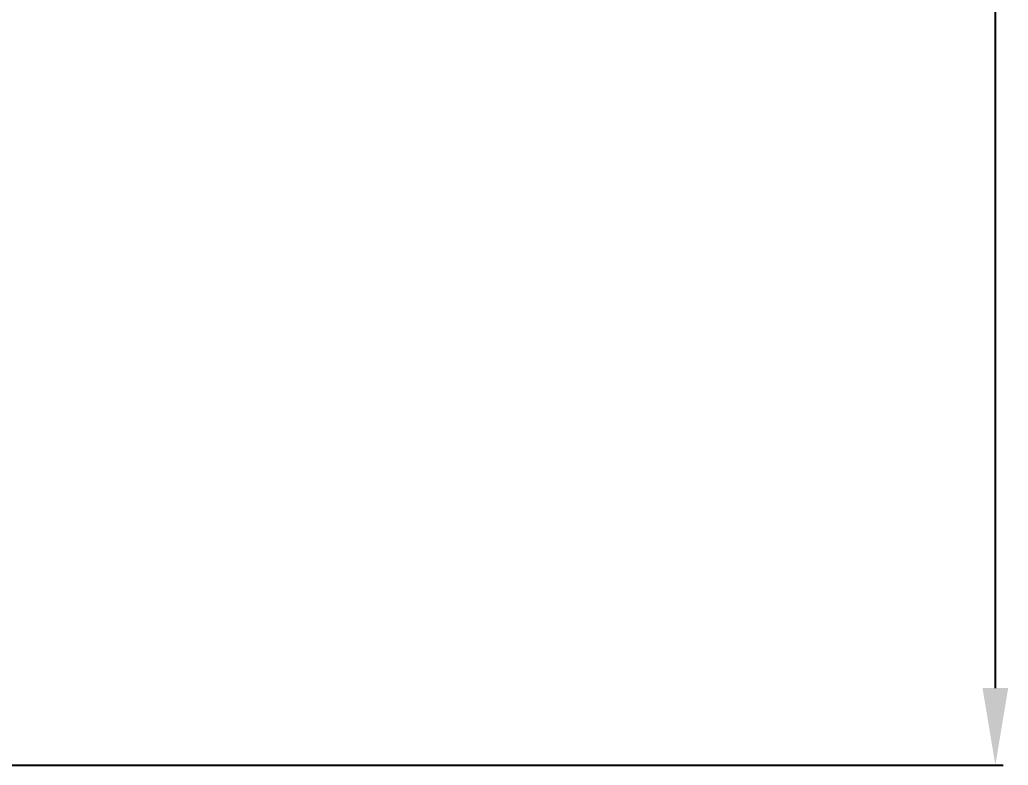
# Model space of a CAD drawing. Header units: millimetres. Extents: x 1241 to 1836, y -3 to 418.
# Drawn here: x 1475.3 to 1539.3, y 105.4 to 153.7 of the extents above; entities that cross this region are included whole.
import ezdxf

# ---------------------------------------------------------------- set-up
doc = ezdxf.new("R2010")
doc.units = ezdxf.units.MM
doc.header["$LTSCALE"] = 32.67
doc.header["$PDMODE"] = 3
doc.header["$PDSIZE"] = 0.3
doc.layers.get('Defpoints').update_dxf_attribs({"linetype": 'CONTINUOUS'})
doc.layers.add('\\M+5B3DF\\M+5B4E7\\M+5CFDF', color=3, linetype='CONTINUOUS', lineweight=18)
doc.styles.add('\\M+5CAFD\\M+5D7D6', font='txt.shx')
doc.dimstyles.new('X\\M+5B3DF\\M+5B4E7\\M+5D1F9\\M+5CABD', dxfattribs={"dimtxt": 2, "dimasz": 1.5, "dimexe": 0.5, "dimexo": 0, "dimgap": 1, "dimtad": 1, "dimtoh": 1, "dimdec": 1, "dimzin": 1, "dimdsep": 46, "dimtxsty": '\\M+5CAFD\\M+5D7D6', "dimcen": 0, "dimadec": 0, "dimazin": 0, "dimtfac": 1, "dimtdec": 1, "dimtmove": 0, "dimatfit": 3, "dimfxl": 0, "dimtolj": 1, "dimtzin": 0, "dimarcsym": 0})

# ---------------------------------------------------------------- blocks, each defined once
blk = doc.blocks.new('*D53')
at = {"layer": '\\M+5B3DF\\M+5B4E7\\M+5CFDF', "color": 0, "lineweight": -2}
for p, q in [((1498.259, 234.288), (1539.015, 234.288)), ((1538.515, 110.356), (1538.515, 229.288)), ((1416.232, 105.356), (1539.015, 105.356))]:
    blk.add_line(p, q, dxfattribs=at)
at = {"layer": '\\M+5B3DF\\M+5B4E7\\M+5CFDF', "color": 0}
for points in [[(1537.682, 229.288), (1539.348, 229.288), (1538.515, 234.288)], [(1537.682, 110.356), (1539.348, 110.356), (1538.515, 105.356)]]:
    blk.add_solid(points, dxfattribs=at)
at = {"layer": 'Defpoints', "color": 0}
for p in [(1498.259, 234.288), (1538.515, 234.288), (1416.232, 105.356)]:
    blk.add_point(p, dxfattribs=at)
at = {"layer": '\\M+5B3DF\\M+5B4E7\\M+5CFDF', "color": 0, "insert": (1534.515, 169.822), "char_height": 6, "attachment_point": 5, "rotation": 90, "style": '\\M+5CAFD\\M+5D7D6'}
blk.add_mtext('\\A1;128.9', dxfattribs=at)
blk = doc.blocks.new('*D57')
at = {"layer": '\\M+5B3DF\\M+5B4E7\\M+5CFDF', "color": 0, "lineweight": -2}
blk.add_arc((1407.106, 194.619), 53.683, 235.8747, 354.6616, dxfattribs=at)
at = {"layer": '\\M+5B3DF\\M+5B4E7\\M+5CFDF', "color": 0}
for points in [[(1459.724, 189.663), (1461.389, 189.586), (1460.79, 194.619)], [(1376.491, 149.512), (1377.489, 150.847), (1372.986, 153.174)]]:
    blk.add_solid(points, dxfattribs=at)
at = {"layer": 'Defpoints', "color": 0}
for p in [(1415.416, 204.713), (1379.014, 194.619), (1508.564, 194.619), (1410.562, 141.047), (1348.677, 123.647)]:
    blk.add_point(p, dxfattribs=at)
at = {"layer": '\\M+5B3DF\\M+5B4E7\\M+5CFDF', "color": 0, "insert": (1428.314, 149.689), "char_height": 6, "attachment_point": 5, "rotation": 25.26815, "style": '\\M+5CAFD\\M+5D7D6'}
blk.add_mtext('\\A1;129°', dxfattribs=at)

msp = doc.modelspace()

# ---------------------------------------------------------------- dimensions: what is measured, and where the dimension line sits
at = {"layer": '\\M+5B3DF\\M+5B4E7\\M+5CFDF'}
dim = msp.add_linear_dim(base=(1538.515, 234.288), p1=(1416.232, 105.356), p2=(1498.259, 234.288), angle=90, dimstyle='X\\M+5B3DF\\M+5B4E7\\M+5D1F9\\M+5CABD', override={"dimtxt": 6, "dimasz": 5}, dxfattribs=at)
dim.commit()
dim.dimension.update_dxf_attribs({"geometry": '*D53', "text_midpoint": (1538.515, 169.822), "dimtype": 160})
dim = msp.add_angular_dim_2l(base=(1410.562, 141.047), line1=((1508.564, 194.619), (1379.014, 194.619)), line2=((1348.677, 123.647), (1415.416, 204.713)), dimstyle='X\\M+5B3DF\\M+5B4E7\\M+5D1F9\\M+5CABD', override={"dimtxt": 6, "dimasz": 5}, dxfattribs=at)
dim.commit()
dim.dimension.update_dxf_attribs({"geometry": '*D57', "text_midpoint": (1428.314, 149.689)})

doc.saveas('drawing.dxf')
